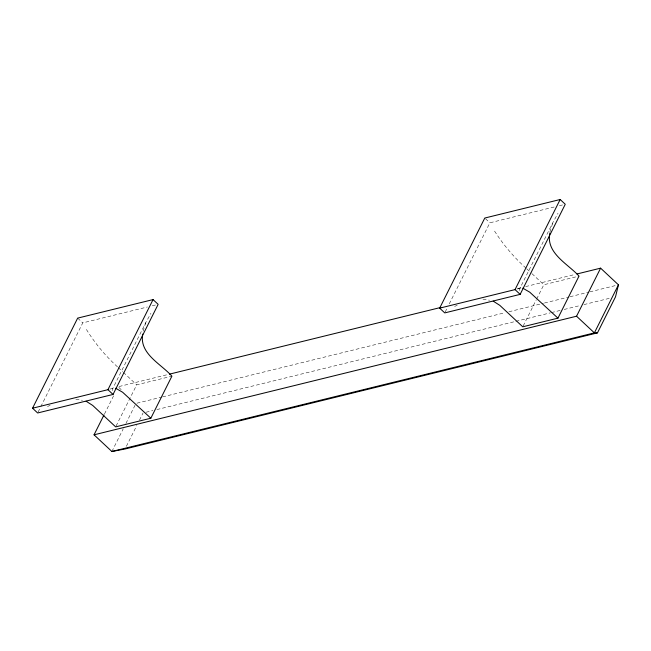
<?xml version="1.0" encoding="UTF-8"?>
<svg xmlns="http://www.w3.org/2000/svg" width="651" height="651" viewBox="0 0 651 651"><rect width="100%" height="100%" fill="white"/><g stroke="black" fill="none" stroke-linecap="round" stroke-linejoin="round"><path stroke-width="0.49" stroke-dasharray="3.25 2.44" d="M112.208 390.6L112.835 388.387L145.71 322.725L150.926 313.286M519.319 290.525L519.937 288.303L552.821 222.65L558.037 213.211M143.098 331.18L145.71 322.725M549.916 232.049L552.821 222.65M38.1 412.075L40.354 407.575M40.801 406.672L82.767 322.88L147.386 306.995M104.494 413.971L113.575 395.832M116.106 425.982L136.71 384.831L171.897 376.18M111.891 451.493L123.242 428.822M125.96 423.386L135.042 405.256M126.375 446.309L136.751 425.583M139.46 420.18L143.065 412.97M445.203 312L447.465 307.5M449.263 303.895L489.869 222.805L554.489 206.92M523.217 325.907L536.204 299.965M536.652 299.069L543.821 284.756L578.999 276.105M47.515 406.509L50.111 405.353M454.618 306.434L457.214 305.278M152.277 305.791L156.199 304.831M559.388 205.716L563.302 204.756M119.1 386.523L168.43 374.398M517.724 288.531L521.671 287.563M525.617 286.595L574.955 274.462M109.889 389.111L114.869 387.915M517 289.028L521.296 287.994M136.938 403.197L161.603 397.134M162.595 396.89L504.981 312.724M508.927 311.756L543.463 303.26M544.448 303.024L569.112 296.954M570.105 296.718L588.846 292.104M589.839 291.86L616.473 285.317M146.027 412.246L152.928 410.545M156.875 409.577L514.908 321.561M515.893 321.325L550.412 312.838M551.405 312.594L560.283 310.413M564.222 309.445L580.008 305.563M583.947 304.595L610.581 298.044M482.961 299.135L489.519 300.233M75.858 399.218L82.408 400.308M485.508 218.72L489.869 222.805M526.065 268.163C513.37 256.787 502.287 243.62 493.336 229.111M526.805 268.855L531.24 272.997M531.981 273.689L543.821 284.756M77.664 318.119L82.767 322.88M117.473 366.855C105.356 355.853 94.843 343.11 86.233 329.186M118.213 367.546L122.657 371.697M123.397 372.388L136.71 384.831M118.824 387.435L121.68 390.104"/><path stroke-width="0.98" d="M142.715 334.077C139.102 353.835 161.009 363.795 171.897 376.18L150.837 418.227L115.658 426.877L92.719 405.443L86.119 401.228M549.867 233.025C545.684 253.206 567.729 263.639 578.999 276.105L557.948 318.152L522.761 326.802L499.83 305.368L493.222 301.144M576.932 273.981L600.613 268.155L618.45 284.829L615.512 296.832L597.463 332.873L125.016 449.011L111.891 451.493L94.045 434.819L104.038 414.874M32.55 408.218L77.664 318.119L153.058 299.59L158.152 304.351L113.038 394.449L37.644 412.978L32.55 408.218L107.944 389.68L153.058 299.59M439.661 308.143L484.775 218.044L560.169 199.507L565.263 204.268L520.149 294.366L444.755 312.903L439.661 308.143L515.047 289.605L560.169 199.507M94.045 434.819L576.55 316.215L600.613 268.155M618.45 284.829L594.387 332.881L111.891 451.493M169.423 374.154L440.768 307.451M597.463 332.873L594.387 332.881L576.55 316.215M522.81 288.165L529.735 292.169L557.948 318.152M115.699 388.248L122.632 392.252L150.837 418.227M515.047 289.605L520.149 294.366M107.944 389.68L113.038 394.449"/></g></svg>
